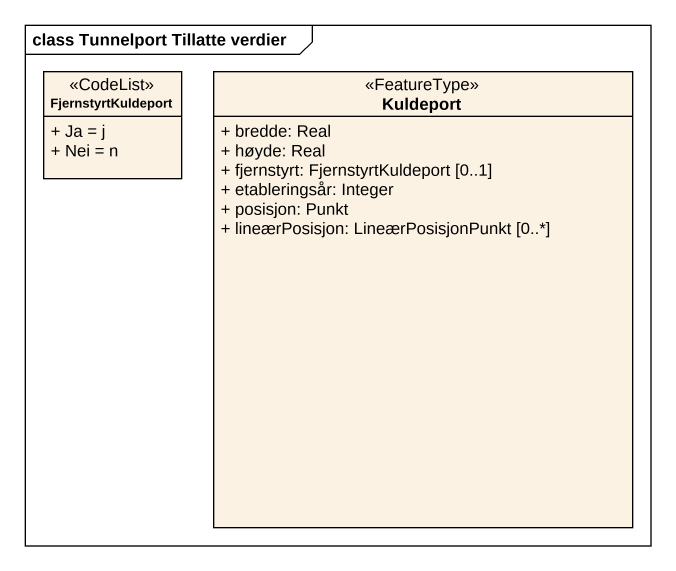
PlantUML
@startuml
mainframe class Tunnelport Tillatte verdier
hide circle
hide empty members
skinparam classAttributeIconSize 0
class FjernstyrtKuldeport <<CodeList>> {
  + Ja = j
  + Nei = n
}
class Kuldeport <<FeatureType>> {
  + bredde: Real
  + høyde: Real
  + fjernstyrt: FjernstyrtKuldeport [0..1]
  + etableringsår: Integer
  + posisjon: Punkt
  + lineærPosisjon: LineærPosisjonPunkt [0..*]
}
@enduml
